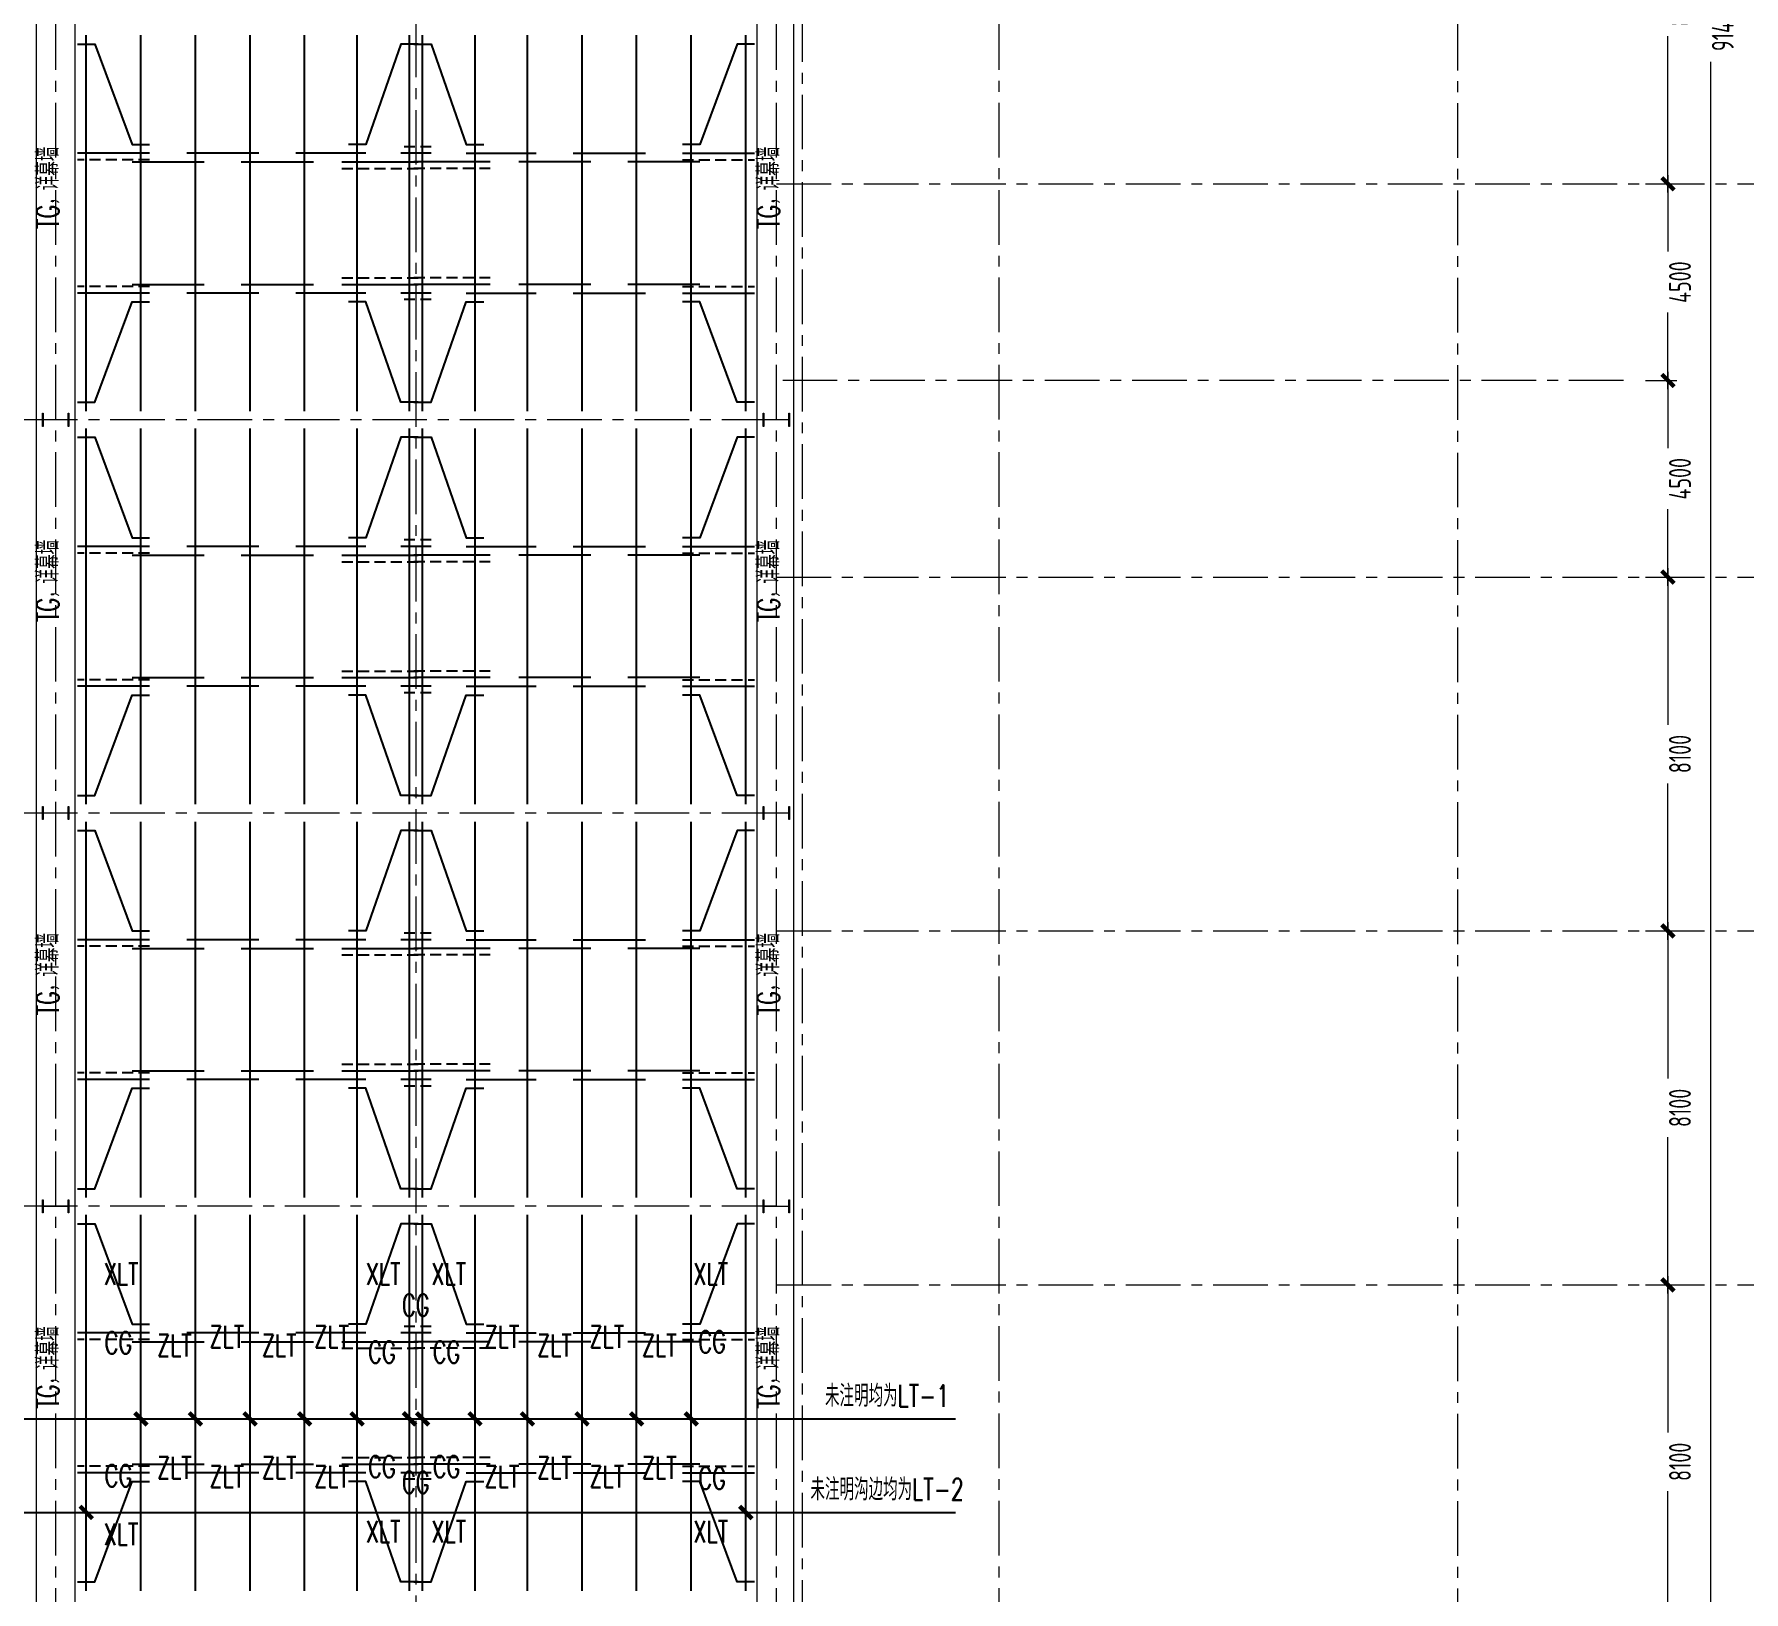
# Model space of a CAD drawing. Extents: x -1201378 to 2367219, y -619313 to 244905.
# Drawn here: x 2283650 to 2322789, y 146827 to 182477 of the extents above; entities that cross this region are included whole.
import ezdxf
from ezdxf.enums import TextEntityAlignment as Align

# ---------------------------------------------------------------- set-up
doc = ezdxf.new("R2010")
doc.units = 0
doc.header["$LTSCALE"] = 1000
doc.linetypes.add('CENTER', pattern=[2, 1.25, -0.25, 0.25, -0.25])
doc.linetypes.add('DASHED', pattern=[0.75, 0.5, -0.25])
doc.layers.get('0').update_dxf_attribs({"linetype": 'CONTINUOUS'})
doc.layers.get('Defpoints').update_dxf_attribs({"linetype": 'CONTINUOUS'})
for name, color, linetype, lineweight in [('S-axis', 111, 'CONTINUOUS', 0), ('S-col', 2, 'CONTINUOUS', 0), ('S-dote', 5, 'CENTER', 0), ('THIN', 7, 'CONTINUOUS', 0), ('梁', 4, 'CONTINUOUS', 18)]:
    doc.layers.add(name, color=color, linetype=linetype, lineweight=lineweight)
doc.layers.add('S-SGJ', color=21, linetype='CONTINUOUS')
doc.layers.add('S-SHAPE', color=51, linetype='CONTINUOUS')
doc.styles.add('TSSD_Dimension', font='tssdeng.shx', dxfattribs={"width": 0.7, "bigfont": 'hztxt.shx'})
doc.styles.add('TSSD_Rein', font='tj-romans1.shx', dxfattribs={"width": 0.7, "bigfont": 'tj-hztxt.shx'})
doc.dimstyles.new('TSSD_200_200', dxfattribs={"dimtxt": 500, "dimasz": 200, "dimexe": 200, "dimexo": 500, "dimgap": 200, "dimtad": 1, "dimdec": 0, "dimzin": 0, "dimdsep": 46, "dimtxsty": 'TSSD_Dimension', "dimblk": 'ARCHTICK', "dimcen": 0, "dimdle": 200, "dimclrt": 7, "dimadec": 0, "dimazin": 0, "dimtfac": 1, "dimtdec": 0, "dimtix": 1, "dimtmove": 2, "dimatfit": 3, "dimfxl": 1, "dimtolj": 1, "dimtzin": 0, "dimarcsym": 0})

# ---------------------------------------------------------------- blocks, each defined once
blk = doc.blocks.new('_FZH')
at = {"layer": 'S-col'}
blk.add_lwpolyline([(-0.375, -0.188), (-0.375, 0.187), (-0.36, 0.187), (-0.36, 0.005), (0.36, 0.005), (0.36, 0.187), (0.375, 0.187), (0.375, -0.188), (0.36, -0.188), (0.36, -0.005), (-0.36, -0.005), (-0.36, -0.188)], close=True, dxfattribs=at)
blk = doc.blocks.new('w4234324')
at = {"layer": 'S-col', "xscale": 800.0000000000005, "yscale": 800.0000000000005, "zscale": 800.0000000000005}
for p in [(-160954, 777820), (-144454, 777820), (-160954, 768820), (-144454, 768820), (-160954, 759820), (-144454, 759820)]:
    blk.add_blockref('_FZH', p, dxfattribs=at)
blk = doc.blocks.new('_ArchTick')
at = {"color": 0, "linetype": 'ByBlock', "const_width": 0.5}
blk.add_lwpolyline([(-0.71, -0.71), (0.71, 0.71)], dxfattribs=at)
blk = doc.blocks.new('*D3011')
at = {"layer": 'Defpoints', "color": 0, "transparency": 16777216}
for p in [(-79964, 74527), (-79964, 66427), (-78948, 66427)]:
    blk.add_point(p, dxfattribs=at)
at = {"layer": 'S-axis', "color": 0, "lineweight": -2, "transparency": 16777216}
for p, q in [((-79464, 74527), (-78748, 74527)), ((-78948, 74727), (-78948, 71148)), ((-78948, 66227), (-78948, 69806)), ((-79464, 66427), (-78748, 66427))]:
    blk.add_line(p, q, dxfattribs=at)
at = {"layer": 'S-axis', "color": 0, "lineweight": -2, "transparency": 16777216, "xscale": 200, "yscale": 200, "zscale": 200}
for p, rotation in [((-78948, 74527), 90), ((-78948, 66427), 270)]:
    blk.add_blockref('_ArchTick', p, dxfattribs=dict(at, rotation=rotation))
at = {"layer": 'S-axis', "color": 7, "transparency": 16777216, "insert": (-78673, 70477), "char_height": 500, "attachment_point": 5, "rotation": 90, "style": 'TSSD_Dimension'}
blk.add_mtext('\\A1;8100', dxfattribs=at)
blk = doc.blocks.new('*D3012')
at = {"layer": 'Defpoints', "color": 0, "transparency": 16777216}
for p in [(-79964, 66427), (-79964, 61927), (-78948, 61927)]:
    blk.add_point(p, dxfattribs=at)
at = {"layer": 'S-axis', "color": 0, "lineweight": -2, "transparency": 16777216}
for p, q in [((-78948, 66627), (-78948, 64875)), ((-79464, 66427), (-78748, 66427)), ((-78948, 61727), (-78948, 63479)), ((-79464, 61927), (-78748, 61927))]:
    blk.add_line(p, q, dxfattribs=at)
at = {"layer": 'S-axis', "color": 0, "lineweight": -2, "transparency": 16777216, "xscale": 200, "yscale": 200, "zscale": 200}
for p, rotation in [((-78948, 66427), 90), ((-78948, 61927), 270)]:
    blk.add_blockref('_ArchTick', p, dxfattribs=dict(at, rotation=rotation))
at = {"layer": 'S-axis', "color": 7, "transparency": 16777216, "insert": (-78673, 64177), "char_height": 500, "attachment_point": 5, "rotation": 90, "style": 'TSSD_Dimension'}
blk.add_mtext('\\A1;4500', dxfattribs=at)
blk = doc.blocks.new('*D3013')
at = {"layer": 'Defpoints', "color": 0, "transparency": 16777216}
for p in [(-79964, 61927), (-79964, 57427), (-78948, 57427)]:
    blk.add_point(p, dxfattribs=at)
at = {"layer": 'S-axis', "color": 0, "lineweight": -2, "transparency": 16777216}
for p, q in [((-79464, 61927), (-78748, 61927)), ((-78948, 62127), (-78948, 60375)), ((-78948, 57227), (-78948, 58979)), ((-79464, 57427), (-78748, 57427))]:
    blk.add_line(p, q, dxfattribs=at)
at = {"layer": 'S-axis', "color": 0, "lineweight": -2, "transparency": 16777216, "xscale": 200, "yscale": 200, "zscale": 200}
for p, rotation in [((-78948, 61927), 90), ((-78948, 57427), 270)]:
    blk.add_blockref('_ArchTick', p, dxfattribs=dict(at, rotation=rotation))
at = {"layer": 'S-axis', "color": 7, "transparency": 16777216, "insert": (-78673, 59677), "char_height": 500, "attachment_point": 5, "rotation": 90, "style": 'TSSD_Dimension'}
blk.add_mtext('\\A1;4500', dxfattribs=at)
blk = doc.blocks.new('*D3014')
at = {"layer": 'Defpoints', "color": 0, "transparency": 16777216}
for p in [(-79964, 57427), (-79964, 49327), (-78948, 49327)]:
    blk.add_point(p, dxfattribs=at)
at = {"layer": 'S-axis', "color": 0, "lineweight": -2, "transparency": 16777216}
for p, q in [((-78948, 57627), (-78948, 54048)), ((-79464, 57427), (-78748, 57427)), ((-78948, 49127), (-78948, 52706)), ((-79464, 49327), (-78748, 49327))]:
    blk.add_line(p, q, dxfattribs=at)
at = {"layer": 'S-axis', "color": 0, "lineweight": -2, "transparency": 16777216, "xscale": 200, "yscale": 200, "zscale": 200}
for p, rotation in [((-78948, 57427), 90), ((-78948, 49327), 270)]:
    blk.add_blockref('_ArchTick', p, dxfattribs=dict(at, rotation=rotation))
at = {"layer": 'S-axis', "color": 7, "transparency": 16777216, "insert": (-78673, 53377), "char_height": 500, "attachment_point": 5, "rotation": 90, "style": 'TSSD_Dimension'}
blk.add_mtext('\\A1;8100', dxfattribs=at)
blk = doc.blocks.new('*D3015')
at = {"layer": 'Defpoints', "color": 0, "transparency": 16777216}
for p in [(-79964, 49327), (-79964, 41227), (-78948, 41227)]:
    blk.add_point(p, dxfattribs=at)
at = {"layer": 'S-axis', "color": 0, "lineweight": -2, "transparency": 16777216}
for p, q in [((-79464, 49327), (-78748, 49327)), ((-78948, 49527), (-78948, 45948)), ((-78948, 41027), (-78948, 44606)), ((-79464, 41227), (-78748, 41227))]:
    blk.add_line(p, q, dxfattribs=at)
at = {"layer": 'S-axis', "color": 0, "lineweight": -2, "transparency": 16777216, "xscale": 200, "yscale": 200, "zscale": 200}
for p, rotation in [((-78948, 49327), 90), ((-78948, 41227), 270)]:
    blk.add_blockref('_ArchTick', p, dxfattribs=dict(at, rotation=rotation))
at = {"layer": 'S-axis', "color": 7, "transparency": 16777216, "insert": (-78673, 45277), "char_height": 500, "attachment_point": 5, "rotation": 90, "style": 'TSSD_Dimension'}
blk.add_mtext('\\A1;8100', dxfattribs=at)
blk = doc.blocks.new('*D3016')
at = {"layer": 'Defpoints', "color": 0, "transparency": 16777216}
for p in [(-79964, 41227), (-79964, 33127), (-78948, 33127)]:
    blk.add_point(p, dxfattribs=at)
at = {"layer": 'S-axis', "color": 0, "lineweight": -2, "transparency": 16777216}
for p, q in [((-79464, 41227), (-78748, 41227)), ((-78948, 41427), (-78948, 37848)), ((-78948, 32927), (-78948, 36506)), ((-79464, 33127), (-78748, 33127))]:
    blk.add_line(p, q, dxfattribs=at)
at = {"layer": 'S-axis', "color": 0, "lineweight": -2, "transparency": 16777216, "xscale": 200, "yscale": 200, "zscale": 200}
for p, rotation in [((-78948, 41227), 90), ((-78948, 33127), 270)]:
    blk.add_blockref('_ArchTick', p, dxfattribs=dict(at, rotation=rotation))
at = {"layer": 'S-axis', "color": 7, "transparency": 16777216, "insert": (-78673, 37177), "char_height": 500, "attachment_point": 5, "rotation": 90, "style": 'TSSD_Dimension'}
blk.add_mtext('\\A1;8100', dxfattribs=at)
blk = doc.blocks.new('*D3021')
at = {"layer": 'Defpoints', "color": 0, "transparency": 16777216}
for p in [(-79864, 115727), (-77969, 115727), (-79864, 24327)]:
    blk.add_point(p, dxfattribs=at)
at = {"layer": 'S-axis', "color": 0, "lineweight": -2, "transparency": 16777216}
for p, q in [((-77969, 115927), (-77969, 70833)), ((-79364, 115727), (-77769, 115727)), ((-77969, 24127), (-77969, 69221)), ((-79364, 24327), (-77769, 24327))]:
    blk.add_line(p, q, dxfattribs=at)
at = {"layer": 'S-axis', "color": 0, "lineweight": -2, "transparency": 16777216, "xscale": 200, "yscale": 200, "zscale": 200}
for p, rotation in [((-77969, 115727), 90), ((-77969, 24327), 270)]:
    blk.add_blockref('_ArchTick', p, dxfattribs=dict(at, rotation=rotation))
at = {"layer": 'S-axis', "color": 7, "transparency": 16777216, "insert": (-77694, 70027), "char_height": 500, "attachment_point": 5, "rotation": 90, "style": 'TSSD_Dimension'}
blk.add_mtext('\\A1;91400', dxfattribs=at)
blk = doc.blocks.new('1#轴网')
at = {"layer": 'S-dote'}
for p, q in [((-115858.5, 19033.1), (-115858.5, 124689.3)), ((-107608.5, 18867), (-107608.5, 124689.3)), ((-99358.5, 19033.1), (-99358.5, 124633.4)), ((-94258.5, 19033.1), (-94258.5, 124689.3)), ((-83758.5, 19024), (-83758.5, 124689.3)), ((-98758.5, 19217), (-98758.5, 124427)), ((-99358.5, 66427), (-76979.2, 66427)), ((-79964.3, 61927), (-99358.5, 61927)), ((-99358.5, 61027), (-216950.7, 61027)), ((-99358.5, 57427), (-76979.2, 57427)), ((-99358.5, 52027), (-216950.7, 52027)), ((-99358.5, 49327), (-76979.2, 49327)), ((-99358.5, 43027), (-216950.7, 43027)), ((-99358.5, 41227), (-76979.2, 41227))]:
    blk.add_line(p, q, dxfattribs=at)
at = {"layer": 'S-axis'}
for base, p1, p2, angle, picture, middle in [((-77968.8, 115727), (-79864.3, 24327), (-79864.3, 115727), 90, '*D3021', (-77693.8, 70027)), ((-78948.5, 66427), (-79964.3, 74527), (-79964.3, 66427), 270, '*D3011', (-78673.5, 70477)), ((-78948.5, 61927), (-79964.3, 66427), (-79964.3, 61927), 270, '*D3012', (-78673.5, 64177)), ((-78948.5, 57427), (-79964.3, 61927), (-79964.3, 57427), 270, '*D3013', (-78673.5, 59677)), ((-78948.5, 49327), (-79964.3, 57427), (-79964.3, 49327), 270, '*D3014', (-78673.5, 53377)), ((-78948.5, 41227), (-79964.3, 49327), (-79964.3, 41227), 270, '*D3015', (-78673.5, 45277)), ((-78948.5, 33127), (-79964.3, 41227), (-79964.3, 33127), 270, '*D3016', (-78673.5, 37177))]:
    dim = blk.add_linear_dim(base=base, p1=p1, p2=p2, angle=angle, dimstyle='TSSD_200_200', dxfattribs=at)
    dim.commit()
    dim.dimension.update_dxf_attribs({"geometry": picture, "text_midpoint": middle, "dimtype": 161})

msp = doc.modelspace()

# ---------------------------------------------------------------- linework, layer by layer
at = {"layer": 'S-SGJ'}
for p, q in [((2192841.6, 150784.1), (2304740, 150784.1)), ((2191841.6, 148643.2), (2304740, 148643.2))]:
    msp.add_line(p, q, dxfattribs=at)
at = {"layer": 'S-SHAPE'}
for p, q in [((2284841.5, 173851.8), (2284841.5, 182451.8)), ((2286091.5, 173851.8), (2286091.5, 182451.8)), ((2287341.5, 173851.8), (2287341.5, 182451.8)), ((2288591.5, 173851.8), (2288591.5, 182451.8)), ((2289841.5, 173851.8), (2289841.5, 182451.8)), ((2291041.5, 173851.8), (2291041.5, 182451.8)), ((2292241.5, 173851.8), (2292241.5, 182451.8)), ((2292541.5, 173851.8), (2292541.5, 182451.8)), ((2293741.5, 173851.8), (2293741.5, 182451.8)), ((2294941.5, 173851.8), (2294941.5, 182451.8)), ((2296191.5, 173851.8), (2296191.5, 182451.8)), ((2297441.5, 173851.8), (2297441.5, 182451.8)), ((2298691.5, 173851.8), (2298691.5, 182451.8)), ((2299941.5, 173851.8), (2299941.5, 182451.8)), ((2286291.5, 179751.8), (2284641.5, 179751.8)), ((2288791.5, 179751.8), (2287141.5, 179751.8)), ((2291241.5, 179751.8), (2289641.5, 179751.8)), ((2292741.5, 179751.8), (2292041.5, 179751.8)), ((2293541.5, 179751.8), (2295141.5, 179751.8)), ((2295991.5, 179751.8), (2297641.5, 179751.8)), ((2298491.5, 179751.8), (2300141.5, 179751.8)), ((2285891.5, 179551.8), (2287541.5, 179551.8)), ((2288391.5, 179551.8), (2290041.5, 179551.8)), ((2290691.5, 179551.8), (2292441.5, 179551.8)), ((2294091.5, 179551.8), (2292341.5, 179551.8)), ((2296391.5, 179551.8), (2294741.5, 179551.8)), ((2298891.5, 179551.8), (2297241.5, 179551.8)), ((2286291.5, 176551.8), (2284641.5, 176551.8)), ((2285891.5, 176751.8), (2287541.5, 176751.8)), ((2288791.5, 176551.8), (2287141.5, 176551.8)), ((2288391.5, 176751.8), (2290041.5, 176751.8)), ((2291241.5, 176551.8), (2289641.5, 176551.8)), ((2290691.5, 176751.8), (2292441.5, 176751.8)), ((2292741.5, 176551.8), (2292041.5, 176551.8)), ((2294091.5, 176751.8), (2292341.5, 176751.8)), ((2293541.5, 176551.8), (2295141.5, 176551.8)), ((2296391.5, 176751.8), (2294741.5, 176751.8)), ((2295991.5, 176551.8), (2297641.5, 176551.8)), ((2298891.5, 176751.8), (2297241.5, 176751.8)), ((2298491.5, 176551.8), (2300141.5, 176551.8)), ((2284841.5, 164851.8), (2284841.5, 173451.8)), ((2286091.5, 164851.8), (2286091.5, 173451.8)), ((2287341.5, 164851.8), (2287341.5, 173451.8)), ((2288591.5, 164851.8), (2288591.5, 173451.8)), ((2289841.5, 164851.8), (2289841.5, 173451.8)), ((2291041.5, 164851.8), (2291041.5, 173451.8)), ((2292241.5, 164851.8), (2292241.5, 173451.8)), ((2292541.5, 164851.8), (2292541.5, 173451.8)), ((2293741.5, 164851.8), (2293741.5, 173451.8)), ((2294941.5, 164851.8), (2294941.5, 173451.8)), ((2296191.5, 164851.8), (2296191.5, 173451.8)), ((2297441.5, 164851.8), (2297441.5, 173451.8)), ((2298691.5, 164851.8), (2298691.5, 173451.8)), ((2299941.5, 164851.8), (2299941.5, 173451.8)), ((2286291.5, 170751.8), (2284641.5, 170751.8)), ((2288791.5, 170751.8), (2287141.5, 170751.8)), ((2291241.5, 170751.8), (2289641.5, 170751.8)), ((2292741.5, 170751.8), (2292041.5, 170751.8)), ((2293541.5, 170751.8), (2295141.5, 170751.8)), ((2295991.5, 170751.8), (2297641.5, 170751.8)), ((2298491.5, 170751.8), (2300141.5, 170751.8)), ((2285891.5, 170551.8), (2287541.5, 170551.8)), ((2288391.5, 170551.8), (2290041.5, 170551.8)), ((2290691.5, 170551.8), (2292441.5, 170551.8)), ((2294091.5, 170551.8), (2292341.5, 170551.8)), ((2296391.5, 170551.8), (2294741.5, 170551.8)), ((2298891.5, 170551.8), (2297241.5, 170551.8)), ((2286291.5, 167551.8), (2284641.5, 167551.8)), ((2285891.5, 167751.8), (2287541.5, 167751.8)), ((2288791.5, 167551.8), (2287141.5, 167551.8)), ((2288391.5, 167751.8), (2290041.5, 167751.8)), ((2291241.5, 167551.8), (2289641.5, 167551.8)), ((2290691.5, 167751.8), (2292441.5, 167751.8)), ((2292741.5, 167551.8), (2292041.5, 167551.8)), ((2294091.5, 167751.8), (2292341.5, 167751.8)), ((2293541.5, 167551.8), (2295141.5, 167551.8)), ((2296391.5, 167751.8), (2294741.5, 167751.8)), ((2295991.5, 167551.8), (2297641.5, 167551.8)), ((2298891.5, 167751.8), (2297241.5, 167751.8)), ((2298491.5, 167551.8), (2300141.5, 167551.8)), ((2284841.5, 155851.8), (2284841.5, 164451.8)), ((2286091.5, 155851.8), (2286091.5, 164451.8)), ((2287341.5, 155851.8), (2287341.5, 164451.8)), ((2288591.5, 155851.8), (2288591.5, 164451.8)), ((2289841.5, 155851.8), (2289841.5, 164451.8)), ((2291041.5, 155851.8), (2291041.5, 164451.8)), ((2292241.5, 155851.8), (2292241.5, 164451.8)), ((2292541.5, 155851.8), (2292541.5, 164451.8)), ((2293741.5, 155851.8), (2293741.5, 164451.8)), ((2294941.5, 155851.8), (2294941.5, 164451.8)), ((2296191.5, 155851.8), (2296191.5, 164451.8)), ((2297441.5, 155851.8), (2297441.5, 164451.8)), ((2298691.5, 155851.8), (2298691.5, 164451.8)), ((2299941.5, 155851.8), (2299941.5, 164451.8)), ((2286291.5, 161751.8), (2284641.5, 161751.8)), ((2288791.5, 161751.8), (2287141.5, 161751.8)), ((2291241.5, 161751.8), (2289641.5, 161751.8)), ((2292741.5, 161751.8), (2292041.5, 161751.8)), ((2293541.5, 161751.8), (2295141.5, 161751.8)), ((2295991.5, 161751.8), (2297641.5, 161751.8)), ((2298491.5, 161751.8), (2300141.5, 161751.8)), ((2285891.5, 161551.8), (2287541.5, 161551.8)), ((2288391.5, 161551.8), (2290041.5, 161551.8)), ((2290691.5, 161551.8), (2292441.5, 161551.8)), ((2294091.5, 161551.8), (2292341.5, 161551.8)), ((2296391.5, 161551.8), (2294741.5, 161551.8)), ((2298891.5, 161551.8), (2297241.5, 161551.8)), ((2286291.5, 158551.8), (2284641.5, 158551.8)), ((2285891.5, 158751.8), (2287541.5, 158751.8)), ((2288791.5, 158551.8), (2287141.5, 158551.8)), ((2288391.5, 158751.8), (2290041.5, 158751.8)), ((2291241.5, 158551.8), (2289641.5, 158551.8)), ((2290691.5, 158751.8), (2292441.5, 158751.8)), ((2292741.5, 158551.8), (2292041.5, 158551.8)), ((2294091.5, 158751.8), (2292341.5, 158751.8)), ((2293541.5, 158551.8), (2295141.5, 158551.8)), ((2296391.5, 158751.8), (2294741.5, 158751.8)), ((2295991.5, 158551.8), (2297641.5, 158551.8)), ((2298891.5, 158751.8), (2297241.5, 158751.8)), ((2298491.5, 158551.8), (2300141.5, 158551.8)), ((2284841.5, 146851.8), (2284841.5, 155451.8)), ((2286091.5, 146851.8), (2286091.5, 155451.8)), ((2287341.5, 146851.8), (2287341.5, 155451.8)), ((2288591.5, 146851.8), (2288591.5, 155451.8)), ((2289841.5, 146851.8), (2289841.5, 155451.8)), ((2291041.5, 146851.8), (2291041.5, 155451.8)), ((2292241.5, 146851.8), (2292241.5, 155451.8)), ((2292541.5, 146851.8), (2292541.5, 155451.8)), ((2293741.5, 146851.8), (2293741.5, 155451.8)), ((2294941.5, 146851.8), (2294941.5, 155451.8)), ((2296191.5, 146851.8), (2296191.5, 155451.8)), ((2297441.5, 146851.8), (2297441.5, 155451.8)), ((2298691.5, 146851.8), (2298691.5, 155451.8)), ((2299941.5, 146851.8), (2299941.5, 155451.8)), ((2286291.5, 152751.8), (2284641.5, 152751.8)), ((2288791.5, 152751.8), (2287141.5, 152751.8)), ((2291241.5, 152751.8), (2289641.5, 152751.8)), ((2292741.5, 152751.8), (2292041.5, 152751.8)), ((2293541.5, 152751.8), (2295141.5, 152751.8)), ((2295991.5, 152751.8), (2297641.5, 152751.8)), ((2298491.5, 152751.8), (2300141.5, 152751.8)), ((2285891.5, 152551.8), (2287541.5, 152551.8)), ((2288391.5, 152551.8), (2290041.5, 152551.8)), ((2290691.5, 152551.8), (2292441.5, 152551.8)), ((2294091.5, 152551.8), (2292341.5, 152551.8)), ((2296391.5, 152551.8), (2294741.5, 152551.8)), ((2298891.5, 152551.8), (2297241.5, 152551.8)), ((2286291.5, 149551.8), (2284641.5, 149551.8)), ((2285891.5, 149751.8), (2287541.5, 149751.8)), ((2288791.5, 149551.8), (2287141.5, 149551.8)), ((2288391.5, 149751.8), (2290041.5, 149751.8)), ((2291241.5, 149551.8), (2289641.5, 149551.8)), ((2290691.5, 149751.8), (2292441.5, 149751.8)), ((2292741.5, 149551.8), (2292041.5, 149551.8)), ((2294091.5, 149751.8), (2292341.5, 149751.8)), ((2293541.5, 149551.8), (2295141.5, 149551.8)), ((2296391.5, 149751.8), (2294741.5, 149751.8)), ((2295991.5, 149551.8), (2297641.5, 149551.8)), ((2298891.5, 149751.8), (2297241.5, 149751.8)), ((2298491.5, 149551.8), (2300141.5, 149551.8))]:
    msp.add_line(p, q, dxfattribs=at)
at = {"layer": 'S-SHAPE', "linetype": 'DASHED', "ltscale": 0.5}
for p, q in [((2292741.5, 179901.8), (2292041.5, 179901.8)), ((2286291.5, 179601.8), (2284641.5, 179601.8)), ((2290691.5, 179401.8), (2292441.5, 179401.8)), ((2294091.5, 179401.8), (2292341.5, 179401.8)), ((2298491.5, 179601.8), (2300141.5, 179601.8)), ((2286291.5, 176701.8), (2284641.5, 176701.8)), ((2290691.5, 176901.8), (2292441.5, 176901.8)), ((2294091.5, 176901.8), (2292341.5, 176901.8)), ((2298491.5, 176701.8), (2300141.5, 176701.8)), ((2292741.5, 176401.8), (2292041.5, 176401.8)), ((2292741.5, 170901.8), (2292041.5, 170901.8)), ((2286291.5, 170601.8), (2284641.5, 170601.8)), ((2290691.5, 170401.8), (2292441.5, 170401.8)), ((2294091.5, 170401.8), (2292341.5, 170401.8)), ((2298491.5, 170601.8), (2300141.5, 170601.8)), ((2286291.5, 167701.8), (2284641.5, 167701.8)), ((2290691.5, 167901.8), (2292441.5, 167901.8)), ((2294091.5, 167901.8), (2292341.5, 167901.8)), ((2298491.5, 167701.8), (2300141.5, 167701.8)), ((2292741.5, 167401.8), (2292041.5, 167401.8)), ((2292741.5, 161901.8), (2292041.5, 161901.8)), ((2286291.5, 161601.8), (2284641.5, 161601.8)), ((2290691.5, 161401.8), (2292441.5, 161401.8)), ((2294091.5, 161401.8), (2292341.5, 161401.8)), ((2298491.5, 161601.8), (2300141.5, 161601.8)), ((2286291.5, 158701.8), (2284641.5, 158701.8)), ((2290691.5, 158901.8), (2292441.5, 158901.8)), ((2294091.5, 158901.8), (2292341.5, 158901.8)), ((2298491.5, 158701.8), (2300141.5, 158701.8)), ((2292741.5, 158401.8), (2292041.5, 158401.8)), ((2292741.5, 152901.8), (2292041.5, 152901.8)), ((2286291.5, 152601.8), (2284641.5, 152601.8)), ((2290691.5, 152401.8), (2292441.5, 152401.8)), ((2294091.5, 152401.8), (2292341.5, 152401.8)), ((2298491.5, 152601.8), (2300141.5, 152601.8)), ((2290691.5, 149901.8), (2292441.5, 149901.8)), ((2294091.5, 149901.8), (2292341.5, 149901.8)), ((2286291.5, 149701.8), (2284641.5, 149701.8)), ((2298491.5, 149701.8), (2300141.5, 149701.8)), ((2292741.5, 149401.8), (2292041.5, 149401.8))]:
    msp.add_line(p, q, dxfattribs=at)
at = {"layer": 'S-SHAPE'}
for points in [[(2284641.5, 182251.8), (2285041.5, 182251.8), (2285891.5, 179951.8), (2286291.5, 179951.8)], [(2292441.5, 182251.8), (2292041.5, 182251.8), (2291241.5, 179951.8), (2290841.5, 179951.8)], [(2292341.5, 182251.8), (2292741.5, 182251.8), (2293541.5, 179951.8), (2293941.5, 179951.8)], [(2300141.5, 182251.8), (2299741.5, 182251.8), (2298891.5, 179951.8), (2298491.5, 179951.8)], [(2284641.5, 174051.8), (2285041.5, 174051.8), (2285891.5, 176351.8), (2286291.5, 176351.8)], [(2292441.5, 174051.8), (2292041.5, 174051.8), (2291241.5, 176351.8), (2290841.5, 176351.8)], [(2292341.5, 174051.8), (2292741.5, 174051.8), (2293541.5, 176351.8), (2293941.5, 176351.8)], [(2300141.5, 174051.8), (2299741.5, 174051.8), (2298891.5, 176351.8), (2298491.5, 176351.8)], [(2284641.5, 173251.8), (2285041.5, 173251.8), (2285891.5, 170951.8), (2286291.5, 170951.8)], [(2292441.5, 173251.8), (2292041.5, 173251.8), (2291241.5, 170951.8), (2290841.5, 170951.8)], [(2292341.5, 173251.8), (2292741.5, 173251.8), (2293541.5, 170951.8), (2293941.5, 170951.8)], [(2300141.5, 173251.8), (2299741.5, 173251.8), (2298891.5, 170951.8), (2298491.5, 170951.8)], [(2284641.5, 165051.8), (2285041.5, 165051.8), (2285891.5, 167351.8), (2286291.5, 167351.8)], [(2292441.5, 165051.8), (2292041.5, 165051.8), (2291241.5, 167351.8), (2290841.5, 167351.8)], [(2292341.5, 165051.8), (2292741.5, 165051.8), (2293541.5, 167351.8), (2293941.5, 167351.8)], [(2300141.5, 165051.8), (2299741.5, 165051.8), (2298891.5, 167351.8), (2298491.5, 167351.8)], [(2284641.5, 164251.8), (2285041.5, 164251.8), (2285891.5, 161951.8), (2286291.5, 161951.8)], [(2292441.5, 164251.8), (2292041.5, 164251.8), (2291241.5, 161951.8), (2290841.5, 161951.8)], [(2292341.5, 164251.8), (2292741.5, 164251.8), (2293541.5, 161951.8), (2293941.5, 161951.8)], [(2300141.5, 164251.8), (2299741.5, 164251.8), (2298891.5, 161951.8), (2298491.5, 161951.8)], [(2284641.5, 156051.8), (2285041.5, 156051.8), (2285891.5, 158351.8), (2286291.5, 158351.8)], [(2292441.5, 156051.8), (2292041.5, 156051.8), (2291241.5, 158351.8), (2290841.5, 158351.8)], [(2292341.5, 156051.8), (2292741.5, 156051.8), (2293541.5, 158351.8), (2293941.5, 158351.8)], [(2300141.5, 156051.8), (2299741.5, 156051.8), (2298891.5, 158351.8), (2298491.5, 158351.8)], [(2284641.5, 155251.8), (2285041.5, 155251.8), (2285891.5, 152951.8), (2286291.5, 152951.8)], [(2292441.5, 155251.8), (2292041.5, 155251.8), (2291241.5, 152951.8), (2290841.5, 152951.8)], [(2292341.5, 155251.8), (2292741.5, 155251.8), (2293541.5, 152951.8), (2293941.5, 152951.8)], [(2300141.5, 155251.8), (2299741.5, 155251.8), (2298891.5, 152951.8), (2298491.5, 152951.8)], [(2284641.5, 147051.8), (2285041.5, 147051.8), (2285891.5, 149351.8), (2286291.5, 149351.8)], [(2292441.5, 147051.8), (2292041.5, 147051.8), (2291241.5, 149351.8), (2290841.5, 149351.8)], [(2292341.5, 147051.8), (2292741.5, 147051.8), (2293541.5, 149351.8), (2293941.5, 149351.8)], [(2300141.5, 147051.8), (2299741.5, 147051.8), (2298891.5, 149351.8), (2298491.5, 149351.8)]]:
    msp.add_lwpolyline(points, dxfattribs=at)
at = {"layer": '梁'}
for points in [[(2283691.5, 137501.8), (2284591.5, 137501.8), (2284591.5, 227801.8), (2283691.5, 227801.8)], [(2301041.5, 227801.8), (2300191.5, 227801.8), (2300191.5, 137501.8), (2301041.5, 137501.8)]]:
    msp.add_lwpolyline(points, close=True, dxfattribs=at)

# ---------------------------------------------------------------- block references
at = {"layer": 'S-axis'}
msp.add_blockref('1#轴网', (2400000, 112624.8), dxfattribs=at)
at = {"layer": 'S-col'}
msp.add_blockref('w4234324', (2445095.7, -604168.2), dxfattribs=at)
at = {"layer": 'S-SGJ', "xscale": -200, "yscale": 200, "zscale": 200, "rotation": 180}
for p in [(2286091.5, 150784.1), (2287341.5, 150784.1), (2288591.5, 150784.1), (2289841.5, 150784.1), (2291041.5, 150784.1), (2292241.5, 150784.1), (2292541.5, 150784.1), (2293741.5, 150784.1), (2294941.5, 150784.1), (2296191.5, 150784.1), (2297441.5, 150784.1), (2298691.5, 150784.1), (2284841.5, 148643.2), (2299941.5, 148643.2)]:
    msp.add_blockref('_ArchTick', p, dxfattribs=at)

# ---------------------------------------------------------------- texts
at = {"layer": 'THIN', "style": 'TSSD_Rein', "width": 0.7}
for p in [(2284361.8, 178961), (2300861.8, 178961), (2284361.8, 169961), (2300861.8, 169961), (2284361.8, 160961), (2300861.8, 160961), (2284361.8, 151961), (2300861.8, 151961)]:
    msp.add_text('TG，详幕墙', height=500, rotation=90, dxfattribs=at).set_placement(p, align=Align.BOTTOM_CENTER)
for p in [(2285641.5, 154101.8), (2291641.5, 154101.8), (2293141.5, 154101.8), (2299141.5, 154101.8), (2285639, 148143.5), (2291641.5, 148201.8), (2293141.5, 148201.8), (2299141.5, 148201.8)]:
    msp.add_text('XLT', height=500, dxfattribs=at).set_placement(p, align=Align.MIDDLE_CENTER)
for s, p in [('CG', (2292385.9, 152987.8)), ('CG', (2285578, 152126.2)), ('ZLT', (2286860.7, 152062.2)), ('ZLT', (2288060.7, 152262.2)), ('ZLT', (2289260.7, 152062.2)), ('ZLT', (2290460.7, 152262.2)), ('ZLT', (2294360.7, 152262.2)), ('ZLT', (2295560.7, 152062.2)), ('ZLT', (2296760.7, 152262.2)), ('ZLT', (2297960.7, 152062.2)), ('CG', (2299170.2, 152146.6)), ('CG', (2291610.7, 151912.9)), ('CG', (2293089, 151912.9)), ('未注明均为LT-1', (2303177.4, 150912.5)), ('ZLT', (2286860.7, 149262.2)), ('ZLT', (2289260.7, 149262.2)), ('CG', (2291610.7, 149289.4)), ('CG', (2293089, 149289.4)), ('ZLT', (2295560.7, 149262.2)), ('ZLT', (2297960.7, 149262.2)), ('CG', (2285578, 149083)), ('ZLT', (2288060.7, 149062.2)), ('ZLT', (2290460.7, 149062.2)), ('CG', (2292385.9, 148930.3)), ('ZLT', (2294360.7, 149062.2)), ('ZLT', (2296760.7, 149062.2)), ('CG', (2299170.2, 149028.2)), ('未注明沟边均为LT-2', (2303177.4, 148771.6))]:
    msp.add_text(s, height=500, dxfattribs=at).set_placement(p, align=Align.BOTTOM_CENTER)

doc.saveas('drawing.dxf')
